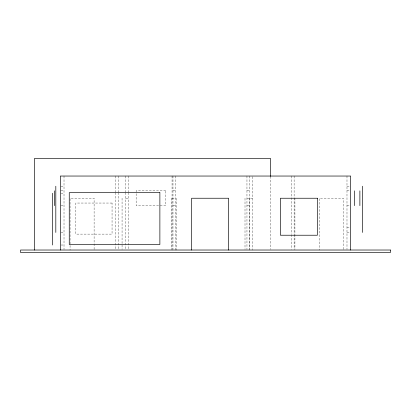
<?xml version="1.0" encoding="UTF-8"?>
<svg xmlns="http://www.w3.org/2000/svg" width="411" height="411" viewBox="0 0 411 411"><rect width="100%" height="100%" fill="white"/><g stroke="black" fill="none" stroke-linecap="round" stroke-linejoin="round"><path stroke-width="0.31" stroke-dasharray="2.06 1.54" d="M60.931 186.214L64.013 186.214M346.987 186.214L350.069 186.214M60.931 190.838L64.013 190.838M172.98 190.838L175.754 190.838M246.96 190.838L249.734 190.838M346.987 190.838L350.069 190.838M60.931 193.232L64.013 193.232M125.817 198.236L128.592 198.236M172.055 198.236L175.754 198.236M246.96 198.236L252.508 198.236M60.931 205.634L64.013 205.634M172.98 205.634L175.754 205.634M246.96 205.634L249.734 205.634M346.987 205.634L350.069 205.634M346.987 227.828L350.069 227.828M60.931 232.451L64.013 232.451M346.987 232.451L350.069 232.451M60.931 245.018L64.013 245.018M346.987 176.042L346.987 249.385M343.396 249.385L343.396 198.236L319.352 198.236L319.352 250.022M294.923 198.236L294.923 249.385M294.122 176.042L294.122 197.09M294.122 197.727L294.122 234.08M294.122 234.681L294.122 249.385M291.348 176.042L291.348 197.09M291.348 197.727L291.348 234.08M291.348 234.681L291.348 249.385M270.597 176.427L270.597 249.369M252.508 176.684L252.508 250.022M249.734 176.042L249.734 250.022M249.631 198.236L249.631 249.385M246.96 176.042L246.96 249.385M245.007 198.236L245.007 249.385M176.221 198.236L176.221 250.022M175.754 176.042L175.754 250.022M172.98 176.042L172.98 249.385M172.055 176.042L172.055 250.022M171.762 198.236L171.762 249.385M128.592 176.042L128.592 191.988M128.592 192.625L128.592 249.385M125.817 176.042L125.817 191.988M125.817 192.625L125.817 249.385M122.067 198.236L122.067 249.385M118.574 176.042L118.574 191.988M118.574 192.625L118.574 249.385M115.799 176.042L115.799 191.988M115.799 192.625L115.799 249.385M94.109 249.385L94.109 198.236L70.065 198.236L70.065 250.022M64.013 176.042L64.013 249.385M165.741 190.838L136.149 190.838L136.149 205.634L165.741 205.634L165.741 190.838M112.054 203.044L75.804 203.044L75.804 234.116L112.054 234.116L112.054 203.044"/><path stroke-width="0.62" d="M362.666 186.214L362.666 232.451M359.882 190.838L359.882 205.634M354.472 190.838L354.472 205.634M350.686 250.022L350.686 176.042L60.314 176.042L60.314 250.022M270.597 176.427L270.597 158.512L34.421 158.512L34.421 250.047M228.619 250.022L228.619 198.236L191.629 198.236L191.629 250.022M55.814 186.214L55.814 232.451M54.493 190.838L54.493 205.634M52.608 193.232L52.608 245.018M159.879 192.687L69.254 192.687L69.254 244.473L159.879 244.473L159.879 192.687M317.395 198.236L280.405 198.236L280.405 235.226L317.395 235.226L317.395 198.236M390.45 250.022L20.55 250.022L20.55 252.488L390.45 252.488L390.45 250.022"/></g></svg>
